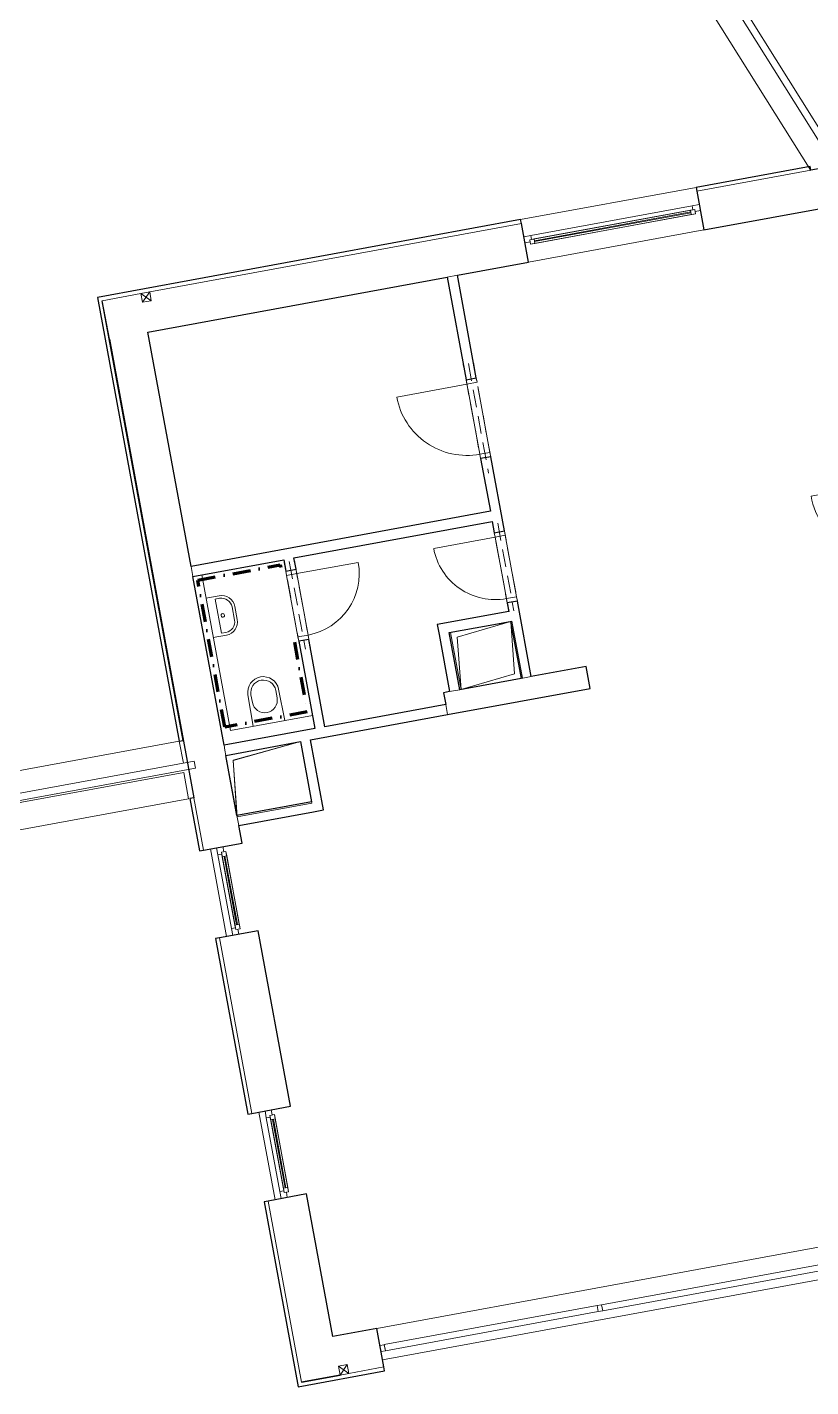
# Model space of a CAD drawing. Header units: millimetres. Extents: x 51291 to 245431, y -8645 to 72638.
# Drawn here: x 179180 to 187961, y -448 to 14797 of the extents above; entities that cross this region are included whole.
import ezdxf

# ---------------------------------------------------------------- set-up
doc = ezdxf.new("R2010")
doc.units = ezdxf.units.MM
for name, pattern in [('HA_Dash_3mm-S1mm', [300, 200, -100]), ('HA_DashDot_2_2mm-S0_6mm', [1650, 750, -450, 0, -450]), ('HA_DashDot_4mm-S1mm', [400, 200, -100, 0, -100])]:
    doc.linetypes.add(name, pattern=pattern)
for name, color, linetype, lineweight in [('A-DETL-GENF-OTLN', 9, 'Continuous', 9), ('A-DOOR-____-MCUT', 9, 'Continuous', 9), ('A-DOOR-____-OTLN', 9, 'Continuous', 9), ('A-DOOR-FRAM-MCUT', 9, 'Continuous', 9), ('A-FLOR-____-OTLN', 9, 'Continuous', 9), ('A-GENM-____-HDLN', 9, 'HA_Dash_3mm-S1mm', 9), ('A-GENM-____-OTLN', 9, 'Continuous', 9), ('A-GLAZ-____-MCUT', 9, 'Continuous', 5), ('A-GLAZ-____-OTLN', 9, 'Continuous', 5), ('A-GLAZ-CURT-MCUT', 9, 'Continuous', 5), ('A-GLAZ-CURT-OTLN', 9, 'Continuous', 5), ('A-GLAZ-CWMG-MCUT', 9, 'Continuous', 5), ('A-GLAZ-CWMG-OTLN', 9, 'Continuous', 5), ('A-WALL-____-MCUT', 9, 'Continuous', 25), ('A-WALL-____-OTLN', 9, 'Continuous', 9), ('I-WALL-____-MCUT', 9, 'Continuous', 25), ('I-WALL-____-OTLN', 9, 'Continuous', 9), ('M-HVAC-DUCT-OTLN', 9, 'Continuous', 9), ('P-SANR-FIXT-OTLN', 9, 'Continuous', 9)]:
    doc.layers.add(name, color=color, linetype=linetype, lineweight=lineweight)

# ---------------------------------------------------------------- blocks, each defined once
blk = doc.blocks.new('HA_DR_Single_Swing_Solid - In_OJ_700x2100-2215883-schema rezu D_140_5400')
at = {"layer": 'A-DOOR-____-MCUT', "linetype": 'HA_DashDot_2_2mm-S0_6mm'}
for p, q in [((-350, 57.5), (350, 57.5)), ((-350, -57.5), (350, -57.5))]:
    blk.add_line(p, q, dxfattribs=at)
at = {"layer": 'A-DOOR-____-OTLN', "lineweight": 5}
blk.add_line((350, 757.5), (350, 57.5), dxfattribs=at)
blk.add_arc((350, 57.5), 700, 90, 180, dxfattribs=at)
at = {"layer": 'A-DOOR-FRAM-MCUT'}
for p, q in [((-400, 57.5), (-350, 57.5)), ((-350, 57.5), (-350, -57.5)), ((350, 57.5), (400, 57.5)), ((350, -57.5), (350, 57.5)), ((-350, -57.5), (-400, -57.5)), ((400, -57.5), (350, -57.5))]:
    blk.add_line(p, q, dxfattribs=at)
blk = doc.blocks.new('HA_DR_Single_Swing_Solid - In_OJ_700x2100-2215885-schema rezu D_140_5400')
at = {"layer": 'A-DOOR-____-MCUT', "linetype": 'HA_DashDot_2_2mm-S0_6mm'}
for p, q in [((-350, 57.5), (350, 57.5)), ((-350, -57.5), (350, -57.5))]:
    blk.add_line(p, q, dxfattribs=at)
at = {"layer": 'A-DOOR-____-OTLN', "lineweight": 5}
blk.add_line((350, -757.5), (350, -57.5), dxfattribs=at)
blk.add_arc((350, -57.5), 700, 180, 270, dxfattribs=at)
at = {"layer": 'A-DOOR-FRAM-MCUT'}
for p, q in [((-350, 57.5), (-400, 57.5)), ((-350, -57.5), (-350, 57.5)), ((400, 57.5), (350, 57.5)), ((350, 57.5), (350, -57.5)), ((-400, -57.5), (-350, -57.5)), ((350, -57.5), (400, -57.5))]:
    blk.add_line(p, q, dxfattribs=at)
blk = doc.blocks.new('HA_DR_Single_Swing_Solid - In_OJ_800x2100-2215786-schema rezu D_140_5400')
at = {"layer": 'A-DOOR-____-MCUT', "linetype": 'HA_DashDot_2_2mm-S0_6mm'}
for p, q in [((-400, 57.5), (400, 57.5)), ((-400, -57.5), (400, -57.5))]:
    blk.add_line(p, q, dxfattribs=at)
at = {"layer": 'A-DOOR-____-OTLN', "lineweight": 5}
blk.add_line((400, 857.5), (400, 57.5), dxfattribs=at)
blk.add_arc((400, 57.5), 800, 90, 180, dxfattribs=at)
at = {"layer": 'A-DOOR-FRAM-MCUT'}
for p, q in [((-450, 57.5), (-400, 57.5)), ((-400, 57.5), (-400, -57.5)), ((400, 57.5), (450, 57.5)), ((400, -57.5), (400, 57.5)), ((-400, -57.5), (-450, -57.5)), ((450, -57.5), (400, -57.5))]:
    blk.add_line(p, q, dxfattribs=at)
blk = doc.blocks.new('HA_DR_Single_Swing_Solid - In_OJ_900x2100_Vstupni-2215765-schema rezu D_140_5400')
at = {"layer": 'A-DOOR-____-MCUT', "linetype": 'HA_DashDot_2_2mm-S0_6mm'}
for p, q in [((-450, 125), (450, 125)), ((-450, -125), (450, -125))]:
    blk.add_line(p, q, dxfattribs=at)
at = {"layer": 'A-DOOR-____-OTLN', "lineweight": 5}
blk.add_line((450, 1025), (450, 125), dxfattribs=at)
at = {"layer": 'A-DOOR-____-OTLN'}
for p, q in [((-500, 125), (500, 125)), ((-500, -125), (500, -125))]:
    blk.add_line(p, q, dxfattribs=at)
at = {"layer": 'A-DOOR-____-OTLN', "lineweight": 5}
blk.add_arc((450, 125), 900, 90, 180, dxfattribs=at)
at = {"layer": 'A-DOOR-FRAM-MCUT'}
for p, q in [((-500, 125), (-450, 125)), ((-450, 125), (-450, -125)), ((450, 125), (500, 125)), ((450, -125), (450, 125)), ((-450, -125), (-500, -125)), ((500, -125), (450, -125))]:
    blk.add_line(p, q, dxfattribs=at)
blk = doc.blocks.new('HA_WD_SinglePanel - 1000x3200-2168127-schema rezu D_140_5400')
at = {"layer": 'A-GLAZ-____-MCUT'}
for p, q in [((-440, 25), (-440, -25)), ((-390, 25), (-440, 25)), ((-390, -25), (-390, 25)), ((390, 5), (-390, 5)), ((390, 25), (390, -25)), ((440, 25), (390, 25)), ((440, -25), (440, 25)), ((-500, 0), (-440, 0)), ((-420, -70), (-500, -70)), ((-440, -25), (-390, -25)), ((-420, -25), (-420, -70)), ((390, -5), (-390, -5)), ((390, -25), (440, -25)), ((420, -70), (420, -25)), ((500, -70), (420, -70)), ((440, 0), (500, 0))]:
    blk.add_line(p, q, dxfattribs=at)
at = {"layer": 'A-GLAZ-____-OTLN'}
for p, q in [((-440, -25), (-440, 25)), ((440, 25), (-440, 25)), ((390, 25), (-390, 25)), ((440, 25), (440, -25)), ((-440, -25), (440, -25)), ((420, -70), (-420, -70)), ((390, -25), (-390, -25))]:
    blk.add_line(p, q, dxfattribs=at)
blk = doc.blocks.new('HA_WD_SinglePanel - 1000x3200-2168126-schema rezu D_140_5400')
at = {"layer": 'A-GLAZ-____-MCUT'}
for p, q in [((-420, 70), (-500, 70)), ((-500, 0), (-440, 0)), ((-440, -25), (-440, 25)), ((-440, 25), (-390, 25)), ((-420, 25), (-420, 70)), ((-390, 25), (-390, -25)), ((390, 5), (-390, 5)), ((390, -25), (390, 25)), ((390, 25), (440, 25)), ((500, 70), (420, 70)), ((420, 70), (420, 25)), ((440, 25), (440, -25)), ((440, 0), (500, 0)), ((-390, -25), (-440, -25)), ((390, -5), (-390, -5)), ((440, -25), (390, -25))]:
    blk.add_line(p, q, dxfattribs=at)
at = {"layer": 'A-GLAZ-____-OTLN'}
for p, q in [((440, 25), (-440, 25)), ((-440, -25), (-440, 25)), ((420, 70), (-420, 70)), ((390, 25), (-390, 25)), ((440, 25), (440, -25)), ((-440, -25), (440, -25)), ((390, -25), (-390, -25))]:
    blk.add_line(p, q, dxfattribs=at)
blk = doc.blocks.new('HA_WD_SinglePanel - 2000x1150-2168136-schema rezu D_140_5400')
at = {"layer": 'A-GLAZ-____-MCUT'}
for p, q in [((-920, 70), (-1000, 70)), ((-1000, 0), (-940, 0)), ((-940, -25), (-940, 25)), ((-940, 25), (-890, 25)), ((-920, 25), (-920, 70)), ((-890, 25), (-890, -25)), ((890, 5), (-890, 5)), ((890, -25), (890, 25)), ((890, 25), (940, 25)), ((1000, 70), (920, 70)), ((920, 70), (920, 25)), ((940, 25), (940, -25)), ((940, 0), (1000, 0)), ((-890, -25), (-940, -25)), ((890, -5), (-890, -5)), ((940, -25), (890, -25))]:
    blk.add_line(p, q, dxfattribs=at)
at = {"layer": 'A-GLAZ-____-OTLN'}
for p, q in [((940, 25), (-940, 25)), ((-940, -25), (-940, 25)), ((920, 70), (-920, 70)), ((890, 25), (-890, 25)), ((940, 25), (940, -25)), ((-940, -25), (940, -25)), ((890, -25), (-890, -25))]:
    blk.add_line(p, q, dxfattribs=at)
blk = doc.blocks.new('HA_GM_Shaft_Rectangle - Default-2240305-schema rezu D_140_5400')
at = {"layer": 'A-DETL-GENF-OTLN'}
for p, q in [((68.5, -68.5), (850, 0)), ((0, -685), (68.5, -68.5))]:
    blk.add_line(p, q, dxfattribs=at)
at = {"layer": 'A-GENM-____-OTLN'}
for p, q in [((0, -685), (0, 0)), ((0, 0), (850, 0)), ((850, 0), (850, -685)), ((850, -685), (0, -685))]:
    blk.add_line(p, q, dxfattribs=at)
blk = doc.blocks.new('HA_GM_Shaft_Rectangle - Default-2240303-schema rezu D_140_5400')
at = {"layer": 'A-DETL-GENF-OTLN'}
for p, q in [((65, -65), (700, 0)), ((0, -650), (65, -65))]:
    blk.add_line(p, q, dxfattribs=at)
at = {"layer": 'A-GENM-____-OTLN'}
for p, q in [((0, -650), (0, 0)), ((0, 0), (700, 0)), ((700, 0), (700, -650)), ((700, -650), (0, -650))]:
    blk.add_line(p, q, dxfattribs=at)
blk = doc.blocks.new('ABMV_Toilet_WallHung - Default-1481197-schema rezu D_140_5400')
at = {"layer": 'A-GENM-____-OTLN'}
for p, q in [((-50, 432), (-55, 75)), ((-16, 426), (-16, 340)), ((266, 340), (266, 426)), ((305, 75), (300, 432))]:
    blk.add_line(p, q, dxfattribs=at)
for centre, radius, start, end in [((125, 430), 175, 0.7323, 179.2677), ((125, 426), 141, 0, 180), ((125, 340), 141, 180, 360)]:
    blk.add_arc(centre, radius, start, end, dxfattribs=at)
blk = doc.blocks.new('ABMV_WashBasin_Generic - 450x300-1481137-schema rezu D_140_5400')
at = {"layer": 'P-SANR-FIXT-OTLN'}
for p, q in [((200, 350), (50, 350)), ((50, 320), (200, 320)), ((-100, 200), (-100, 50)), ((-70, 150), (-70, 200)), ((320, 200), (320, 150)), ((350, 50), (350, 200)), ((320, 150), (-70, 150))]:
    blk.add_line(p, q, dxfattribs=at)
for centre, radius, start, end in [((50, 200), 150, 90, 180), ((50, 200), 120, 90, 180), ((200, 200), 150, 360, 90), ((200, 200), 120, 360, 90), ((125, 200), 20, 90, 270), ((125, 200), 20, 270, 90)]:
    blk.add_arc(centre, radius, start, end, dxfattribs=at)
blk = doc.blocks.new('Systémový panel - Sklo-2011739-schema rezu D_140_5400')
at = {"layer": 'A-GLAZ-CURT-MCUT'}
for p, q in [((1212.5, 0), (-1212.5, 0)), ((-1212.5, 0), (-1212.5, -70)), ((-1212.5, -70), (1212.5, -70)), ((1212.5, -70), (1212.5, 0))]:
    blk.add_line(p, q, dxfattribs=at)
blk = doc.blocks.new('Systémový panel - Sklo-2011743-schema rezu D_140_5400')
at = {"layer": 'A-GLAZ-CURT-MCUT'}
for p, q in [((1300, 0), (-1300, 0)), ((-1300, 0), (-1300, -70)), ((-1300, -70), (1300, -70)), ((1300, -70), (1300, 0))]:
    blk.add_line(p, q, dxfattribs=at)
blk = doc.blocks.new('Obdélníková příčel - 50x70mm EXT-2011734-schema rezu D_140_5400')
at = {"layer": 'A-GLAZ-CWMG-MCUT'}
for p, q in [((-25, 70), (25, 70)), ((-25, 0), (-25, 70)), ((25, 0), (-25, 0)), ((25, 70), (25, 0))]:
    blk.add_line(p, q, dxfattribs=at)
blk = doc.blocks.new('HA_GM_Tiling_LineBased - Generic Tiles-2157053-schema rezu D_140_5400')
at = {"layer": 'A-GENM-____-OTLN', "linetype": 'HA_DashDot_4mm-S1mm', "lineweight": 80}
blk.add_line((0, -50), (795, -50), dxfattribs=at)
blk = doc.blocks.new('HA_GM_Tiling_LineBased - Generic Tiles-2157054-schema rezu D_140_5400')
at = {"layer": 'A-GENM-____-OTLN', "linetype": 'HA_DashDot_4mm-S1mm', "lineweight": 80}
blk.add_line((50, -50), (990, -50), dxfattribs=at)
blk = doc.blocks.new('HA_GM_Tiling_LineBased - Generic Tiles-2157055-schema rezu D_140_5400')
at = {"layer": 'A-GENM-____-OTLN', "linetype": 'HA_DashDot_4mm-S1mm', "lineweight": 80}
blk.add_line((50, -50), (80, -50), dxfattribs=at)
blk = doc.blocks.new('HA_GM_Tiling_LineBased - Generic Tiles-2157056-schema rezu D_140_5400')
at = {"layer": 'A-GENM-____-OTLN', "linetype": 'HA_DashDot_4mm-S1mm', "lineweight": 80}
blk.add_line((50, -50), (1725, -50), dxfattribs=at)
blk = doc.blocks.new('TB_Porotherm KP11_5_1000mm - TB_Porotherm KP11_5_1000mm-1965691-schema rezu D_140_5400')
at = {"layer": 'A-GENM-____-HDLN'}
for p, q in [((-500, 57.5), (500, 57.5)), ((-500, 0), (500, 0)), ((500, -57.5), (-500, -57.5))]:
    blk.add_line(p, q, dxfattribs=at)
blk = doc.blocks.new('TB_Porotherm KP11_5_1250mm - TB_Porotherm KP11_5_1250mm-1972106-schema rezu D_140_5400')
at = {"layer": 'A-GENM-____-HDLN'}
for p, q in [((-625, 57.5), (625, 57.5)), ((-625, 0), (625, 0)), ((625, -57.5), (-625, -57.5))]:
    blk.add_line(p, q, dxfattribs=at)
blk = doc.blocks.new('Obdélníková příčel - 50x70mm EXT-2011748-schema rezu D_140_5400')
at = {"layer": 'A-GLAZ-CWMG-MCUT'}
for p, q in [((0, 70), (-50, 70)), ((-50, 70), (-50, 0)), ((-50, 0), (0, 0)), ((0, 0), (0, 70))]:
    blk.add_line(p, q, dxfattribs=at)
blk = doc.blocks.new('185-01_OBJEKT A_Central_rvt-1-schema rezu D_140_5400')
at = {"layer": 'A-FLOR-____-OTLN'}
for p, q in [((-1111, 4600), (-1292, 5583)), ((-568, 1649), (-749, 2633)), ((572, 207), (6596, 1315)), ((637, -147), (6661, 961))]:
    blk.add_line(p, q, dxfattribs=at)
at = {"layer": 'A-WALL-____-MCUT'}
for p, q in [((5427, 13236), (4151, 13001)), ((5435, 13192), (5427, 13236)), ((5664, 13234), (5435, 13192)), ((4151, 13001), (4159, 12957)), ((4159, 12957), (4238, 12524)), ((4238, 12524), (5753, 12803)), ((2184, 12639), (-2557, 11767)), ((2192, 12595), (2184, 12639)), ((2271, 12162), (2192, 12595)), ((1475, 12015), (2271, 12162)), ((-1992, 11377), (1362, 11995)), ((-2557, 11767), (-1641, 6790)), ((-1597, 6798), (-2504, 11730)), ((-2425, 11298), (-1562, 6609)), ((-1509, 8751), (-1992, 11377)), ((-1140, 6745), (-1488, 8638)), ((-1641, 6790), (-1597, 6798)), ((-1562, 6609), (-1479, 6157)), ((-995, 5958), (-1119, 6632)), ((-1479, 6157), (-1523, 6149)), ((-1523, 6149), (-1415, 5561)), ((-938, 5649), (-974, 5845)), ((-1371, 5569), (-938, 5649)), ((-1415, 5561), (-1371, 5569)), ((-1190, 4585), (-1234, 4577)), ((-1234, 4577), (-872, 2610)), ((-757, 4665), (-1190, 4585)), ((-395, 2698), (-757, 4665)), ((-872, 2610), (-828, 2618)), ((-828, 2618), (-395, 2698)), ((-214, 1715), (-647, 1635)), ((80, 116), (-214, 1715)), ((-647, 1635), (-691, 1627)), ((-691, 1627), (-309, -448)), ((572, 207), (80, 116)), ((652, -226), (572, 207)), ((-309, -448), (660, -270)), ((660, -270), (652, -226)), ((160, -316), (-273, -396)), ((-273, -396), (160, -316))]:
    blk.add_line(p, q, dxfattribs=at)
at = {"layer": 'A-WALL-____-MCUT', "lineweight": 9}
for p, q in [((4159, 12957), (5435, 13192)), ((5435, 13192), (4159, 12957)), ((-1973, 11828), (2192, 12595)), ((2192, 12595), (-1973, 11828)), ((1475, 12015), (1362, 11995)), ((-2504, 11730), (-2072, 11810)), ((-2072, 11810), (-2504, 11730)), ((-2504, 11730), (-2425, 11298)), ((-1509, 8751), (-1488, 8638)), ((2190, 7495), (2303, 7516)), ((1388, 7348), (1501, 7368)), ((1344, 7202), (1365, 7089)), ((1365, 7089), (1344, 7202)), ((-1140, 6745), (-1129, 6689)), ((-1129, 6689), (-1140, 6745)), ((-1129, 6689), (-1119, 6632)), ((-1371, 5569), (-1479, 6157)), ((-1479, 6157), (-1371, 5569)), ((-995, 5958), (-974, 5845)), ((-828, 2618), (-1190, 4585)), ((-1190, 4585), (-828, 2618)), ((-273, -396), (-647, 1635)), ((-647, 1635), (-273, -396)), ((258, -298), (652, -226)), ((652, -226), (258, -298))]:
    blk.add_line(p, q, dxfattribs=at)
at = {"layer": 'A-WALL-____-OTLN'}
for p, q in [((2184, 12639), (4151, 13001)), ((4238, 12524), (2271, 12162))]:
    blk.add_line(p, q, dxfattribs=at)
at = {"layer": 'I-WALL-____-MCUT'}
for p, q in [((1362, 11995), (1573, 10844)), ((1687, 10865), (1475, 12015)), ((1573, 10844), (1687, 10865)), ((1849, 9980), (1736, 9959)), ((1736, 9959), (1845, 9369)), ((2002, 9148), (1849, 9980)), ((1845, 9369), (-1509, 8751)), ((-357, 8846), (1866, 9256)), ((1866, 9256), (1889, 9128)), ((1889, 9128), (2002, 9148)), ((-333, 8719), (-357, 8846)), ((-1488, 8638), (-470, 8826)), ((-470, 8826), (-447, 8698)), ((-447, 8698), (-333, 8719)), ((2051, 8247), (1250, 8100)), ((2147, 8362), (2034, 8341)), ((2034, 8341), (2051, 8247)), ((2303, 7516), (2147, 8362)), ((1250, 8100), (1270, 7987)), ((1384, 8008), (2072, 8134)), ((2072, 8134), (2190, 7495)), ((-189, 7932), (-302, 7911)), ((-9, 6953), (-189, 7932)), ((1270, 7987), (1388, 7348)), ((1501, 7368), (1384, 8008)), ((-302, 7911), (-122, 6932)), ((2917, 7629), (2303, 7516)), ((2963, 7383), (2917, 7629)), ((2190, 7495), (1501, 7368)), ((1388, 7348), (1319, 7335)), ((1319, 7335), (1344, 7202)), ((1365, 7089), (2963, 7383)), ((1344, 7202), (-9, 6953)), ((-170, 6807), (1365, 7089)), ((-122, 6932), (-1140, 6745)), ((-1119, 6632), (-283, 6786)), ((-283, 6786), (-159, 6112)), ((-25, 6020), (-170, 6807)), ((-159, 6112), (-995, 5958)), ((-974, 5845), (-138, 5999)), ((-138, 5999), (-25, 6020))]:
    blk.add_line(p, q, dxfattribs=at)
at = {"layer": 'I-WALL-____-OTLN'}
for p, q in [((-1390, 8656), (-1068, 6911)), ((-1068, 6911), (-149, 7080))]:
    blk.add_line(p, q, dxfattribs=at)
at = {"layer": 'M-HVAC-DUCT-OTLN', "lineweight": 5}
for p, q in [((-2072, 11810), (-1973, 11828)), ((-2072, 11810), (-1955, 11730)), ((-2054, 11712), (-2072, 11810)), ((-2054, 11712), (-1973, 11828)), ((-1973, 11828), (-1955, 11730)), ((-1955, 11730), (-2054, 11712)), ((142, -218), (240, -200)), ((142, -218), (258, -298)), ((160, -316), (142, -218)), ((160, -316), (240, -200)), ((258, -298), (160, -316)), ((240, -200), (258, -298))]:
    blk.add_line(p, q, dxfattribs=at)
at = {"layer": 'A-DOOR-____-OTLN', "color": 250, "lineweight": 9}
for name, p, rotation in [('HA_DR_Single_Swing_Solid - In_OJ_800x2100-2215786-schema rezu D_140_5400', (1711, 10412), 100.4270886610819), ('HA_DR_Single_Swing_Solid - In_OJ_900x2100_Vstupni-2215765-schema rezu D_140_5400', (6528, 9280), 100.4270886610821), ('HA_DR_Single_Swing_Solid - In_OJ_700x2100-2215883-schema rezu D_140_5400', (2018, 8745), 100.4270886610819), ('HA_DR_Single_Swing_Solid - In_OJ_700x2100-2215885-schema rezu D_140_5400', (-318, 8315), 100.4270886610819)]:
    blk.add_blockref(name, p, dxfattribs=dict(at, rotation=rotation))
at = {"layer": 'A-GENM-____-OTLN', "color": 250, "lineweight": 9}
for name, p, rotation in [('TB_Porotherm KP11_5_1250mm - TB_Porotherm KP11_5_1250mm-1972106-schema rezu D_140_5400', (1711, 10412), 280.4270886610821), ('TB_Porotherm KP11_5_1000mm - TB_Porotherm KP11_5_1000mm-1965691-schema rezu D_140_5400', (2018, 8745), 280.4270886610821), ('HA_GM_Tiling_LineBased - Generic Tiles-2157054-schema rezu D_140_5400', (-1493, 8637), 10.42708866108196), ('HA_GM_Tiling_LineBased - Generic Tiles-2157055-schema rezu D_140_5400', (-470, 8826), 280.4270886610819), ('TB_Porotherm KP11_5_1000mm - TB_Porotherm KP11_5_1000mm-1965691-schema rezu D_140_5400', (-318, 8315), 280.4270886610821), ('HA_GM_Tiling_LineBased - Generic Tiles-2157056-schema rezu D_140_5400', (-1172, 6892), 100.427088661082), ('HA_GM_Shaft_Rectangle - Default-2240303-schema rezu D_140_5400', (2190, 7495), 190.4270886610817), ('HA_GM_Tiling_LineBased - Generic Tiles-2157053-schema rezu D_140_5400', (-302, 7911), 280.4270886610819), ('HA_GM_Tiling_LineBased - Generic Tiles-2157054-schema rezu D_140_5400', (-149, 7080), 190.4270886610819), ('HA_GM_Shaft_Rectangle - Default-2240305-schema rezu D_140_5400', (-1119, 6632), 10.42708866108196)]:
    blk.add_blockref(name, p, dxfattribs=dict(at, rotation=rotation))
at = {"layer": 'A-GLAZ-____-OTLN', "color": 250, "lineweight": 9}
for name, p, rotation in [('HA_WD_SinglePanel - 2000x1150-2168136-schema rezu D_140_5400', (3215, 12559), 10.42708866108217), ('HA_WD_SinglePanel - 1000x3200-2168127-schema rezu D_140_5400', (-1064, 5117), 280.4270886610821), ('HA_WD_SinglePanel - 1000x3200-2168126-schema rezu D_140_5400', (-521, 2167), 100.4270886610821)]:
    blk.add_blockref(name, p, dxfattribs=dict(at, rotation=rotation))
at = {"layer": 'A-GLAZ-CURT-OTLN', "color": 250, "lineweight": 9, "rotation": 10.42708866108224}
for name, p in [('Systémový panel - Sklo-2011743-schema rezu D_140_5400', (4369, 707)), ('Systémový panel - Sklo-2011739-schema rezu D_140_5400', (1849, 244))]:
    blk.add_blockref(name, p, dxfattribs=at)
at = {"layer": 'A-GLAZ-CWMG-OTLN', "color": 250, "lineweight": 9, "extrusion": (0, 0, -1), "rotation": 169.5729113389178}
blk.add_blockref('Obdélníková příčel - 50x70mm EXT-2011734-schema rezu D_140_5400', (-3066, 468), dxfattribs=at)
at = {"layer": 'A-GLAZ-CWMG-OTLN', "color": 250, "lineweight": 9, "rotation": 190.4270886610822}
blk.add_blockref('Obdélníková příčel - 50x70mm EXT-2011748-schema rezu D_140_5400', (607, 15), dxfattribs=at)
at = {"layer": 'P-SANR-FIXT-OTLN', "color": 250, "lineweight": 9}
for name, p, rotation in [('ABMV_WashBasin_Generic - 450x300-1481137-schema rezu D_140_5400', (-1373, 8288), 280.4270886610819), ('ABMV_Toilet_WallHung - Default-1481197-schema rezu D_140_5400', (-745, 6894), 10.42708866108196)]:
    blk.add_blockref(name, p, dxfattribs=dict(at, rotation=rotation))
blk = doc.blocks.new('HA_GM_Shaft_Rectangle - Default-2321916-schema rezu D_140_5400')
at = {"layer": 'A-DETL-GENF-OTLN'}
for p, q in [((70, -70), (850, 0)), ((0, -700), (70, -70))]:
    blk.add_line(p, q, dxfattribs=at)
at = {"layer": 'A-GENM-____-OTLN'}
for p, q in [((0, -700), (0, 0)), ((0, 0), (850, 0)), ((850, 0), (850, -700)), ((850, -700), (0, -700))]:
    blk.add_line(p, q, dxfattribs=at)
blk = doc.blocks.new('HA_GM_Shaft_Rectangle - Default-2321918-schema rezu D_140_5400')
at = {"layer": 'A-DETL-GENF-OTLN'}
for p, q in [((65, -65), (700, 0)), ((0, -650), (65, -65))]:
    blk.add_line(p, q, dxfattribs=at)
at = {"layer": 'A-GENM-____-OTLN'}
for p, q in [((0, -650), (0, 0)), ((0, 0), (700, 0)), ((700, 0), (700, -650)), ((700, -650), (0, -650))]:
    blk.add_line(p, q, dxfattribs=at)

msp = doc.modelspace()

# ---------------------------------------------------------------- linework, layer by layer
at = {"layer": 'A-WALL-____-OTLN'}
for p, q in [((180084.3, 26236.5), (188172.7, 13323.2)), ((183905.9, 20285.8), (188283.6, 13296.7)), ((187960.8, 13190.5), (183559.9, 20216.6)), ((176112.3, 5912), (180884.4, 6790.1)), ((180929.7, 6544.3), (180884.4, 6790.1)), ((175905.9, 5619.8), (181052.6, 6566.9)), ((181067.1, 6488.2), (181052.6, 6566.9)), ((175733.2, 5483.9), (180933.4, 6441.1)), ((181067.1, 6488.2), (175951.6, 5546.8)), ((180987.7, 6146.1), (180933.4, 6441.1)), ((180987.7, 6146.1), (175787.5, 5188.9))]:
    msp.add_line(p, q, dxfattribs=at)

# ---------------------------------------------------------------- block references
at = {"lineweight": 5}
msp.add_blockref('185-01_OBJEKT A_Central_rvt-1-schema rezu D_140_5400', (182525.4, 0), dxfattribs=at)
at = {"layer": 'A-GENM-____-OTLN', "lineweight": 5, "rotation": 10.42708866108199}
for name, p in [('HA_GM_Shaft_Rectangle - Default-2321918-schema rezu D_140_5400', (183923.8, 8010.4)), ('HA_GM_Shaft_Rectangle - Default-2321916-schema rezu D_140_5400', (181406.6, 6632))]:
    msp.add_blockref(name, p, dxfattribs=at)

doc.saveas('drawing.dxf')
